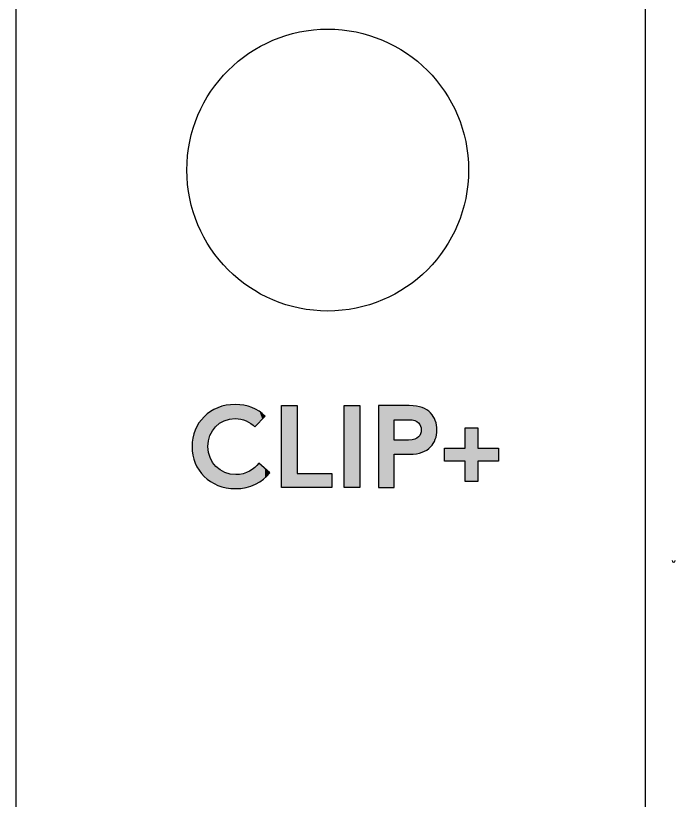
# Model space of a CAD drawing. Extents: x 5 to 21, y -131 to -3.
# Drawn here: x 4.91 to 20.83, y -35.07 to -16.14 of the extents above; entities that cross this region are included whole.
import ezdxf

# ---------------------------------------------------------------- set-up
doc = ezdxf.new("R2010")
doc.units = 0
doc.layers.add('CUT', color=7, linetype='CONTINUOUS')
doc.layers.add('GRAPHICS', color=7, linetype='CONTINUOUS')

# ---------------------------------------------------------------- blocks, each defined once
blk = doc.blocks.new('BLOCK_2')
at = {"layer": 'CUT'}
blk.add_open_spline([(20.753, -29.282), (20.753, -29.303), (20.769, -29.32), (20.79, -29.32), (20.812, -29.32), (20.828, -29.303), (20.828, -29.282)], degree=3, knots=[0, 0, 0, 0, 1, 1, 1, 2, 2, 2, 2], dxfattribs=at)
blk = doc.blocks.new('BLOCK_10')
at = {"layer": 'CUT'}
blk.add_open_spline([(12.439, -23.261), (14.317, -23.261), (15.839, -21.738), (15.839, -19.86), (15.839, -17.983), (14.317, -16.46), (12.439, -16.46), (10.561, -16.46), (9.039, -17.983), (9.039, -19.86), (9.039, -21.738), (10.561, -23.261), (12.439, -23.261)], degree=3, knots=[0, 0, 0, 0, 1, 1, 1, 2, 2, 2, 3, 3, 3, 4, 4, 4, 4], dxfattribs=at)
blk = doc.blocks.new('*U42')
at = {"layer": 'GRAPHICS', "color": 7}
for points in [[(9.941, -25.907), (9.886, -25.559), (9.941, -25.546)], [(9.953, -25.903), (9.941, -25.546), (9.953, -25.543)], [(9.984, -25.893), (9.953, -25.543), (9.984, -25.536)], [(9.989, -25.892), (9.984, -25.536), (9.989, -25.535)], [(10.066, -25.867), (9.989, -25.535), (10.066, -25.524)], [(10.081, -25.866), (10.066, -25.524), (10.081, -25.522)], [(10.092, -25.865), (10.081, -25.522), (10.092, -25.52)], [(10.098, -25.864), (10.092, -25.52), (10.098, -25.52)], [(10.202, -25.854), (10.098, -25.52), (10.202, -25.515)], [(10.202, -25.854), (10.202, -25.515), (10.205, -25.854)], [(10.205, -25.854), (10.202, -25.515), (10.205, -25.515)], [(10.205, -25.854), (10.205, -25.515), (10.211, -25.855)], [(10.211, -25.855), (10.211, -25.515), (10.219, -25.856)], [(10.219, -25.856), (10.219, -25.516), (10.312, -25.866)], [(10.312, -25.866), (10.312, -25.52), (10.313, -25.866)], [(10.313, -25.866), (10.313, -25.52), (10.343, -25.869)], [(10.343, -25.869), (10.343, -25.525), (10.343, -25.869)], [(10.343, -25.869), (10.343, -25.525), (10.399, -25.887)], [(10.399, -25.887), (10.399, -25.532), (10.417, -25.893)], [(10.417, -25.893), (10.417, -25.535), (10.468, -25.91)], [(10.468, -25.91), (10.468, -25.548), (10.471, -25.911)], [(10.471, -25.911), (10.471, -25.548), (10.478, -25.915)], [(10.478, -25.915), (10.478, -25.55), (10.516, -25.936)], [(9.53, -27.316), (9.526, -25.745), (9.53, -25.743)], [(9.545, -27.327), (9.53, -25.743), (9.545, -25.731)], [(9.53, -27.316), (9.53, -25.743), (9.545, -27.327)], [(9.558, -26.394), (9.545, -25.731), (9.558, -25.722)], [(9.559, -26.392), (9.558, -25.722), (9.559, -25.722)], [(9.595, -26.267), (9.559, -25.722), (9.595, -25.695)], [(9.597, -26.263), (9.595, -25.695), (9.597, -25.693)], [(9.606, -26.246), (9.597, -25.693), (9.606, -25.687)], [(9.609, -26.239), (9.606, -25.687), (9.609, -25.685)], [(9.654, -26.152), (9.609, -25.685), (9.654, -25.658)], [(9.658, -26.147), (9.654, -25.658), (9.658, -25.656)], [(9.691, -26.104), (9.658, -25.656), (9.691, -25.637)], [(9.696, -26.099), (9.691, -25.637), (9.696, -25.635)], [(9.733, -26.052), (9.696, -25.635), (9.733, -25.617)], [(9.739, -26.046), (9.733, -25.617), (9.739, -25.614)], [(9.783, -26.009), (9.739, -25.614), (9.783, -25.594)], [(9.788, -26.005), (9.783, -25.594), (9.788, -25.593)], [(9.83, -25.969), (9.788, -25.593), (9.83, -25.578)], [(9.839, -25.964), (9.83, -25.578), (9.839, -25.575)], [(9.881, -25.94), (9.839, -25.575), (9.881, -25.56)], [(9.886, -25.938), (9.881, -25.56), (9.886, -25.559)], [(10.516, -25.936), (10.516, -25.559), (10.551, -25.956)], [(10.551, -25.956), (10.551, -25.571), (10.584, -25.975)], [(10.584, -25.975), (10.584, -25.583), (10.586, -25.976)], [(10.586, -25.976), (10.586, -25.583), (10.61, -25.996)], [(10.61, -25.996), (10.61, -25.592), (10.618, -26.003)], [(10.618, -26.003), (10.618, -25.596), (10.678, -26.053)], [(10.678, -26.053), (10.678, -25.623), (10.682, -26.057)], [(9.389, -27.176), (9.333, -25.958), (9.389, -25.882)], [(9.391, -27.179), (9.389, -25.882), (9.391, -25.88)], [(9.389, -27.176), (9.389, -25.882), (9.391, -27.179)], [(9.454, -27.248), (9.391, -25.88), (9.454, -25.81)], [(9.391, -27.179), (9.391, -25.88), (9.454, -27.248)], [(9.457, -27.251), (9.454, -25.81), (9.457, -25.808)], [(9.454, -27.248), (9.454, -25.81), (9.457, -27.251)], [(9.526, -27.313), (9.457, -25.808), (9.526, -25.745)], [(9.457, -27.251), (9.457, -25.808), (9.526, -27.313)], [(9.526, -27.313), (9.526, -25.745), (9.53, -27.316)], [(9.282, -27.015), (9.241, -26.131), (9.282, -26.044)], [(9.283, -27.017), (9.282, -26.044), (9.283, -26.042)], [(9.282, -27.015), (9.282, -26.044), (9.283, -27.017)], [(9.332, -27.098), (9.283, -26.042), (9.332, -25.96)], [(9.283, -27.017), (9.283, -26.042), (9.332, -27.098)], [(9.333, -27.101), (9.332, -25.96), (9.333, -25.958)], [(9.332, -27.098), (9.332, -25.96), (9.333, -27.101)], [(9.333, -27.101), (9.333, -25.958), (9.389, -27.176)], [(9.208, -26.833), (9.184, -26.323), (9.208, -26.226)], [(9.24, -26.926), (9.208, -26.225), (9.24, -26.133)], [(9.208, -26.835), (9.208, -26.226), (9.208, -26.225)], [(9.208, -26.835), (9.208, -26.225), (9.24, -26.926)], [(9.208, -26.833), (9.208, -26.226), (9.208, -26.835)], [(9.241, -26.929), (9.24, -26.133), (9.241, -26.131)], [(9.24, -26.926), (9.24, -26.133), (9.241, -26.929)], [(9.241, -26.929), (9.241, -26.131), (9.282, -27.015)], [(9.169, -26.634), (9.164, -26.531), (9.169, -26.426)], [(9.184, -26.735), (9.169, -26.425), (9.184, -26.324)], [(9.169, -26.636), (9.169, -26.426), (9.169, -26.425)], [(9.169, -26.636), (9.169, -26.425), (9.184, -26.735)], [(9.169, -26.634), (9.169, -26.426), (9.169, -26.636)], [(9.184, -26.737), (9.184, -26.324), (9.184, -26.323)], [(9.184, -26.737), (9.184, -26.323), (9.208, -26.833)], [(9.184, -26.735), (9.184, -26.324), (9.184, -26.737)], [(9.545, -27.327), (9.545, -26.531), (9.558, -27.337)], [(9.558, -27.337), (9.558, -26.665), (9.559, -27.337)], [(9.559, -27.337), (9.559, -26.67), (9.595, -27.364)], [(9.595, -27.364), (9.595, -26.792), (9.597, -27.365)], [(9.597, -27.365), (9.597, -26.798), (9.606, -27.372)], [(9.606, -27.372), (9.606, -26.815), (9.609, -27.374)], [(9.609, -27.374), (9.609, -26.822), (9.654, -27.4)], [(9.654, -27.4), (9.654, -26.906), (9.658, -27.403)], [(9.658, -27.403), (9.658, -26.913), (9.691, -27.422)], [(9.691, -27.422), (9.691, -26.954), (9.696, -27.425)], [(9.696, -27.425), (9.696, -26.959), (9.733, -27.442)], [(9.733, -27.442), (9.733, -27.005), (9.739, -27.445)], [(9.739, -27.445), (9.739, -27.013), (9.783, -27.465)], [(9.783, -27.465), (9.783, -27.049), (9.788, -27.467)], [(9.788, -27.467), (9.788, -27.053), (9.83, -27.482)], [(10.678, -27.448), (10.618, -27.086), (10.678, -27.04)], [(10.682, -27.446), (10.678, -27.04), (10.682, -27.035)], [(10.695, -27.441), (10.682, -27.035), (10.695, -27.021)], [(10.698, -27.439), (10.695, -27.021), (10.698, -27.018)], [(10.778, -27.396), (10.698, -27.018), (10.778, -26.934)], [(9.83, -27.482), (9.83, -27.087), (9.839, -27.485)], [(9.839, -27.485), (9.839, -27.095), (9.881, -27.499)], [(9.881, -27.499), (9.881, -27.117), (9.886, -27.501)], [(9.886, -27.501), (9.886, -27.12), (9.941, -27.514)], [(9.941, -27.514), (9.941, -27.149), (9.953, -27.517)], [(9.953, -27.517), (9.953, -27.156), (9.984, -27.524)], [(9.984, -27.524), (9.984, -27.165), (9.989, -27.526)], [(9.989, -27.526), (9.989, -27.167), (10.066, -27.537)], [(10.066, -27.537), (10.066, -27.19), (10.081, -27.539)], [(10.081, -27.539), (10.081, -27.194), (10.092, -27.54)], [(10.092, -27.54), (10.092, -27.195), (10.098, -27.541)], [(10.098, -27.541), (10.098, -27.196), (10.202, -27.546)], [(10.202, -27.546), (10.202, -27.206), (10.205, -27.546)], [(10.205, -27.546), (10.205, -27.206), (10.211, -27.546)], [(10.312, -27.541), (10.219, -27.208), (10.312, -27.202)], [(10.313, -27.541), (10.312, -27.202), (10.313, -27.202)], [(10.343, -27.539), (10.313, -27.202), (10.343, -27.196)], [(10.399, -27.53), (10.343, -27.196), (10.399, -27.186)], [(10.343, -27.539), (10.343, -27.196), (10.343, -27.196)], [(10.417, -27.527), (10.399, -27.186), (10.417, -27.18)], [(10.468, -27.518), (10.417, -27.18), (10.468, -27.164)], [(10.471, -27.518), (10.468, -27.164), (10.471, -27.163)], [(10.478, -27.515), (10.471, -27.163), (10.478, -27.16)], [(10.516, -27.505), (10.478, -27.16), (10.516, -27.143)], [(10.551, -27.495), (10.516, -27.143), (10.551, -27.127)], [(10.584, -27.486), (10.551, -27.127), (10.584, -27.107)], [(10.586, -27.485), (10.584, -27.107), (10.586, -27.106)], [(10.61, -27.476), (10.586, -27.106), (10.61, -27.091)], [(10.618, -27.472), (10.61, -27.091), (10.618, -27.086)]]:
    blk.add_solid(points, dxfattribs=at)
at = {"layer": 'GRAPHICS', "color": 7, "extrusion": (0, 0, -1)}
for points in [[(-9.941, -25.907), (-9.941, -25.546), (-9.953, -25.903)], [(-9.953, -25.903), (-9.953, -25.543), (-9.984, -25.893)], [(-9.984, -25.893), (-9.984, -25.536), (-9.989, -25.892)], [(-9.989, -25.892), (-9.989, -25.535), (-10.066, -25.867)], [(-10.066, -25.867), (-10.066, -25.524), (-10.081, -25.866)], [(-10.081, -25.866), (-10.081, -25.522), (-10.092, -25.865)], [(-10.092, -25.865), (-10.092, -25.52), (-10.098, -25.864)], [(-10.098, -25.864), (-10.098, -25.52), (-10.202, -25.854)], [(-10.211, -25.855), (-10.205, -25.515), (-10.211, -25.515)], [(-10.219, -25.856), (-10.211, -25.515), (-10.219, -25.516)], [(-10.312, -25.866), (-10.219, -25.516), (-10.312, -25.52)], [(-10.313, -25.866), (-10.312, -25.52), (-10.313, -25.52)], [(-10.343, -25.869), (-10.313, -25.52), (-10.343, -25.525)], [(-10.343, -25.869), (-10.343, -25.525), (-10.343, -25.525)], [(-10.399, -25.887), (-10.343, -25.525), (-10.399, -25.532)], [(-10.417, -25.893), (-10.399, -25.532), (-10.417, -25.535)], [(-10.468, -25.91), (-10.417, -25.535), (-10.468, -25.548)], [(-10.471, -25.911), (-10.468, -25.548), (-10.471, -25.548)], [(-10.478, -25.915), (-10.471, -25.548), (-10.478, -25.55)], [(-10.516, -25.936), (-10.478, -25.55), (-10.516, -25.559)], [(-9.545, -26.531), (-9.545, -25.731), (-9.558, -26.394)], [(-9.558, -26.394), (-9.558, -25.722), (-9.559, -26.392)], [(-9.559, -26.392), (-9.559, -25.722), (-9.595, -26.267)], [(-9.595, -26.267), (-9.595, -25.695), (-9.597, -26.263)], [(-9.597, -26.263), (-9.597, -25.693), (-9.606, -26.246)], [(-9.606, -26.246), (-9.606, -25.687), (-9.609, -26.239)], [(-9.609, -26.239), (-9.609, -25.685), (-9.654, -26.152)], [(-9.654, -26.152), (-9.654, -25.658), (-9.658, -26.147)], [(-9.658, -26.147), (-9.658, -25.656), (-9.691, -26.104)], [(-9.691, -26.104), (-9.691, -25.637), (-9.696, -26.099)], [(-9.696, -26.099), (-9.696, -25.635), (-9.733, -26.052)], [(-9.733, -26.052), (-9.733, -25.617), (-9.739, -26.046)], [(-9.739, -26.046), (-9.739, -25.614), (-9.783, -26.009)], [(-9.783, -26.009), (-9.783, -25.594), (-9.788, -26.005)], [(-9.788, -26.005), (-9.788, -25.593), (-9.83, -25.969)], [(-9.83, -25.969), (-9.83, -25.578), (-9.839, -25.964)], [(-9.839, -25.964), (-9.839, -25.575), (-9.881, -25.94)], [(-9.881, -25.94), (-9.881, -25.56), (-9.886, -25.938)], [(-9.886, -25.938), (-9.886, -25.559), (-9.941, -25.907)], [(-10.551, -25.956), (-10.516, -25.559), (-10.551, -25.571)], [(-10.584, -25.975), (-10.551, -25.571), (-10.584, -25.583)], [(-10.586, -25.976), (-10.584, -25.583), (-10.586, -25.583)], [(-10.61, -25.996), (-10.586, -25.583), (-10.61, -25.592)], [(-10.618, -26.003), (-10.61, -25.592), (-10.618, -25.596)], [(-10.678, -26.053), (-10.618, -25.596), (-10.678, -25.623)], [(-10.682, -26.057), (-10.678, -25.623), (-10.682, -25.625)], [(-10.682, -26.057), (-10.682, -25.625), (-10.695, -26.043)], [(-10.695, -26.043), (-10.682, -25.625), (-10.695, -25.631)], [(-10.695, -26.043), (-10.695, -25.631), (-10.698, -26.04)], [(-10.698, -26.04), (-10.695, -25.631), (-10.698, -25.632)], [(-10.698, -26.04), (-10.698, -25.632), (-10.778, -25.955)], [(-10.778, -25.955), (-10.698, -25.632), (-10.778, -25.679)], [(-10.778, -25.955), (-10.778, -25.679), (-10.781, -25.952)], [(-10.781, -25.952), (-10.778, -25.679), (-10.781, -25.681)], [(-10.781, -25.952), (-10.781, -25.681), (-10.796, -25.936)], [(-10.796, -25.936), (-10.781, -25.681), (-10.796, -25.692)], [(-10.796, -25.936), (-10.796, -25.692), (-10.857, -25.871)], [(-10.857, -25.871), (-10.796, -25.692), (-10.857, -25.736)], [(-10.857, -25.871), (-10.857, -25.736), (-10.887, -25.839)], [(-10.887, -25.839), (-10.857, -25.736), (-10.887, -25.762)], [(-10.887, -25.839), (-10.887, -25.762), (-10.927, -25.797)], [(-9.558, -27.337), (-9.545, -26.531), (-9.558, -26.665)], [(-9.559, -27.337), (-9.558, -26.665), (-9.559, -26.67)], [(-9.595, -27.364), (-9.559, -26.67), (-9.595, -26.792)], [(-9.597, -27.365), (-9.595, -26.792), (-9.597, -26.798)], [(-9.606, -27.372), (-9.597, -26.798), (-9.606, -26.815)], [(-9.609, -27.374), (-9.606, -26.815), (-9.609, -26.822)], [(-9.654, -27.4), (-9.609, -26.822), (-9.654, -26.906)], [(-9.658, -27.403), (-9.654, -26.906), (-9.658, -26.913)], [(-9.691, -27.422), (-9.658, -26.913), (-9.691, -26.954)], [(-9.696, -27.425), (-9.691, -26.954), (-9.696, -26.959)], [(-9.733, -27.442), (-9.696, -26.959), (-9.733, -27.005)], [(-9.739, -27.445), (-9.733, -27.005), (-9.739, -27.013)], [(-9.783, -27.465), (-9.739, -27.013), (-9.783, -27.049)], [(-9.788, -27.467), (-9.783, -27.049), (-9.788, -27.053)], [(-9.83, -27.482), (-9.788, -27.053), (-9.83, -27.087)], [(-10.678, -27.448), (-10.678, -27.04), (-10.682, -27.446)], [(-10.682, -27.446), (-10.682, -27.035), (-10.695, -27.441)], [(-10.695, -27.441), (-10.695, -27.021), (-10.698, -27.439)], [(-10.698, -27.439), (-10.698, -27.018), (-10.778, -27.396)], [(-10.778, -27.396), (-10.778, -26.934), (-10.781, -27.394)], [(-10.781, -27.394), (-10.778, -26.934), (-10.781, -26.937)], [(-10.781, -27.394), (-10.781, -26.937), (-10.796, -27.386)], [(-10.796, -27.386), (-10.781, -26.937), (-10.796, -26.95)], [(-10.796, -27.386), (-10.796, -26.95), (-10.857, -27.342)], [(-10.857, -27.342), (-10.796, -26.95), (-10.857, -27.005)], [(-10.857, -27.342), (-10.857, -27.005), (-10.887, -27.321)], [(-10.887, -27.321), (-10.857, -27.005), (-10.887, -27.032)], [(-10.887, -27.321), (-10.887, -27.032), (-10.927, -27.286)], [(-10.927, -27.286), (-10.887, -27.032), (-10.927, -27.067)], [(-10.927, -27.286), (-10.927, -27.067), (-10.969, -27.248)], [(-10.969, -27.248), (-10.927, -27.067), (-10.969, -27.105)], [(-9.839, -27.485), (-9.83, -27.087), (-9.839, -27.095)], [(-9.881, -27.499), (-9.839, -27.095), (-9.881, -27.117)], [(-9.886, -27.501), (-9.881, -27.117), (-9.886, -27.12)], [(-9.941, -27.514), (-9.886, -27.12), (-9.941, -27.149)], [(-9.953, -27.517), (-9.941, -27.149), (-9.953, -27.156)], [(-9.984, -27.524), (-9.953, -27.156), (-9.984, -27.165)], [(-9.989, -27.526), (-9.984, -27.165), (-9.989, -27.167)], [(-10.066, -27.537), (-9.989, -27.167), (-10.066, -27.19)], [(-10.081, -27.539), (-10.066, -27.19), (-10.081, -27.194)], [(-10.092, -27.54), (-10.081, -27.194), (-10.092, -27.195)], [(-10.098, -27.541), (-10.092, -27.195), (-10.098, -27.196)], [(-10.202, -27.546), (-10.098, -27.196), (-10.202, -27.206)], [(-10.205, -27.546), (-10.202, -27.206), (-10.205, -27.206)], [(-10.211, -27.546), (-10.205, -27.206), (-10.211, -27.207)], [(-10.211, -27.546), (-10.211, -27.207), (-10.219, -27.546)], [(-10.219, -27.546), (-10.211, -27.207), (-10.219, -27.208)], [(-10.219, -27.546), (-10.219, -27.208), (-10.312, -27.541)], [(-10.312, -27.541), (-10.312, -27.202), (-10.313, -27.541)], [(-10.313, -27.541), (-10.313, -27.202), (-10.343, -27.539)], [(-10.343, -27.539), (-10.343, -27.196), (-10.343, -27.539)], [(-10.343, -27.539), (-10.343, -27.196), (-10.399, -27.53)], [(-10.399, -27.53), (-10.399, -27.186), (-10.417, -27.527)], [(-10.417, -27.527), (-10.417, -27.18), (-10.468, -27.518)], [(-10.468, -27.518), (-10.468, -27.164), (-10.471, -27.518)], [(-10.471, -27.518), (-10.471, -27.163), (-10.478, -27.515)], [(-10.478, -27.515), (-10.478, -27.16), (-10.516, -27.505)], [(-10.516, -27.505), (-10.516, -27.143), (-10.551, -27.495)], [(-10.551, -27.495), (-10.551, -27.127), (-10.584, -27.486)], [(-10.584, -27.486), (-10.584, -27.107), (-10.586, -27.485)], [(-10.586, -27.485), (-10.586, -27.106), (-10.61, -27.476)], [(-10.61, -27.476), (-10.61, -27.091), (-10.618, -27.472)], [(-10.618, -27.472), (-10.618, -27.086), (-10.678, -27.448)], [(-10.969, -27.248), (-10.969, -27.105), (-11.04, -27.168)]]:
    blk.add_solid(points, dxfattribs=at)
blk = doc.blocks.new('*U43')
at = {"layer": 'GRAPHICS', "color": 7, "extrusion": (0, 0, -1)}
for points in [[(-11.323, -27.518), (-11.323, -25.543), (-11.704, -27.518)], [(-11.704, -27.518), (-11.323, -25.543), (-11.704, -25.543)]]:
    blk.add_solid(points, dxfattribs=at)
at = {"layer": 'GRAPHICS', "color": 7}
for points in [[(11.704, -27.518), (11.704, -27.179), (12.536, -27.518)], [(12.536, -27.518), (11.704, -27.179), (12.536, -27.179)]]:
    blk.add_solid(points, dxfattribs=at)
blk = doc.blocks.new('*U44')
at = {"layer": 'GRAPHICS', "color": 7, "extrusion": (0, 0, -1)}
for points in [[(-12.833, -27.518), (-12.833, -25.543), (-13.214, -27.518)], [(-13.214, -27.518), (-12.833, -25.543), (-13.214, -25.543)]]:
    blk.add_solid(points, dxfattribs=at)
blk = doc.blocks.new('*U45')
at = {"layer": 'GRAPHICS', "color": 7, "extrusion": (0, 0, -1)}
for points in [[(-13.665, -27.518), (-13.665, -25.543), (-14.046, -27.518)], [(-14.046, -27.518), (-13.665, -25.543), (-14.046, -25.543)], [(-14.407, -25.883), (-14.39, -25.543), (-14.407, -25.543)], [(-14.436, -25.883), (-14.407, -25.543), (-14.436, -25.545)], [(-14.476, -25.888), (-14.436, -25.545), (-14.476, -25.548)], [(-14.511, -25.894), (-14.476, -25.548), (-14.511, -25.55)], [(-14.542, -25.903), (-14.511, -25.55), (-14.542, -25.552)], [(-14.569, -25.915), (-14.542, -25.552), (-14.569, -25.554)], [(-14.579, -25.921), (-14.569, -25.554), (-14.579, -25.555)], [(-14.58, -25.921), (-14.579, -25.555), (-14.58, -25.555)], [(-14.592, -25.928), (-14.58, -25.555), (-14.592, -25.558)], [(-14.612, -25.944), (-14.592, -25.558), (-14.612, -25.563)], [(-14.63, -25.961), (-14.612, -25.563), (-14.63, -25.567)], [(-14.658, -25.997), (-14.63, -25.567), (-14.658, -25.574)], [(-14.678, -26.038), (-14.658, -25.574), (-14.678, -25.579)], [(-14.691, -26.083), (-14.678, -25.579), (-14.691, -25.582)], [(-14.695, -26.13), (-14.691, -25.582), (-14.695, -25.583)], [(-14.695, -26.675), (-14.695, -25.583), (-14.718, -26.669)], [(-14.718, -26.669), (-14.695, -25.583), (-14.718, -25.589)], [(-14.718, -26.669), (-14.718, -25.589), (-14.719, -26.669)], [(-14.719, -26.669), (-14.718, -25.589), (-14.719, -25.589)], [(-14.719, -26.669), (-14.719, -25.589), (-14.83, -26.615)], [(-14.83, -26.615), (-14.719, -25.589), (-14.83, -25.645)], [(-14.83, -26.615), (-14.83, -25.645), (-14.831, -26.614)], [(-14.831, -26.614), (-14.83, -25.645), (-14.831, -25.646)], [(-14.831, -26.614), (-14.831, -25.646), (-14.921, -26.539)], [(-14.921, -26.539), (-14.831, -25.646), (-14.921, -25.721)], [(-14.921, -26.539), (-14.921, -25.721), (-14.987, -26.454)], [(-14.987, -26.454), (-14.921, -25.721), (-14.987, -25.806)], [(-14.987, -26.454), (-14.987, -25.806), (-15.035, -26.355)], [(-15.035, -26.355), (-14.987, -25.806), (-15.035, -25.906)], [(-15.035, -26.355), (-15.035, -25.906), (-15.066, -26.245)], [(-15.066, -26.245), (-15.035, -25.906), (-15.066, -26.015)], [(-15.066, -26.245), (-15.066, -26.015), (-15.076, -26.13)], [(-14.63, -26.69), (-14.63, -26.297), (-14.658, -26.684)], [(-14.658, -26.684), (-14.658, -26.261), (-14.678, -26.679)], [(-14.678, -26.679), (-14.678, -26.221), (-14.691, -26.676)], [(-14.691, -26.676), (-14.691, -26.177), (-14.695, -26.675)], [(-14.39, -26.714), (-14.39, -26.375), (-14.407, -26.714)], [(-14.407, -26.714), (-14.407, -26.375), (-14.436, -26.712)], [(-14.436, -26.712), (-14.436, -26.374), (-14.476, -26.709)], [(-14.476, -26.709), (-14.476, -26.37), (-14.511, -26.707)], [(-14.511, -26.707), (-14.511, -26.363), (-14.542, -26.705)], [(-14.542, -26.705), (-14.542, -26.354), (-14.569, -26.703)], [(-14.569, -26.703), (-14.569, -26.343), (-14.579, -26.703)], [(-14.579, -26.703), (-14.579, -26.336), (-14.58, -26.703)], [(-14.58, -26.703), (-14.58, -26.336), (-14.592, -26.7)], [(-14.592, -26.7), (-14.592, -26.329), (-14.612, -26.695)], [(-14.612, -26.695), (-14.612, -26.314), (-14.63, -26.69)]]:
    blk.add_solid(points, dxfattribs=at)
at = {"layer": 'GRAPHICS', "color": 7}
for points in [[(14.046, -25.882), (14.046, -25.543), (14.39, -25.882)], [(14.39, -25.882), (14.046, -25.543), (14.39, -25.543)], [(14.39, -25.882), (14.39, -25.543), (14.407, -25.883)], [(14.407, -25.883), (14.407, -25.543), (14.436, -25.883)], [(14.436, -25.883), (14.436, -25.545), (14.476, -25.888)], [(14.476, -25.888), (14.476, -25.548), (14.511, -25.894)], [(14.511, -25.894), (14.511, -25.55), (14.542, -25.903)], [(14.542, -25.903), (14.542, -25.552), (14.569, -25.915)], [(14.569, -25.915), (14.569, -25.554), (14.579, -25.921)], [(14.579, -25.921), (14.579, -25.555), (14.58, -25.921)], [(14.58, -25.921), (14.58, -25.555), (14.592, -25.928)], [(14.592, -25.928), (14.592, -25.558), (14.612, -25.944)], [(14.612, -25.944), (14.612, -25.563), (14.63, -25.961)], [(14.63, -25.961), (14.63, -25.567), (14.658, -25.997)], [(14.658, -25.997), (14.658, -25.574), (14.678, -26.038)], [(14.678, -26.038), (14.678, -25.579), (14.691, -26.083)], [(14.691, -26.083), (14.691, -25.582), (14.695, -26.13)], [(14.63, -26.69), (14.612, -26.314), (14.63, -26.297)], [(14.658, -26.684), (14.63, -26.297), (14.658, -26.261)], [(14.678, -26.679), (14.658, -26.261), (14.678, -26.221)], [(14.691, -26.676), (14.678, -26.221), (14.691, -26.177)], [(14.695, -26.675), (14.691, -26.177), (14.695, -26.13)], [(14.046, -26.714), (14.046, -26.375), (14.39, -26.714)], [(14.39, -26.714), (14.046, -26.375), (14.39, -26.375)], [(14.407, -26.714), (14.39, -26.375), (14.407, -26.375)], [(14.436, -26.712), (14.407, -26.375), (14.436, -26.374)], [(14.476, -26.709), (14.436, -26.374), (14.476, -26.37)], [(14.511, -26.707), (14.476, -26.37), (14.511, -26.363)], [(14.542, -26.705), (14.511, -26.363), (14.542, -26.354)], [(14.569, -26.703), (14.542, -26.354), (14.569, -26.343)], [(14.579, -26.703), (14.569, -26.343), (14.579, -26.336)], [(14.58, -26.703), (14.579, -26.336), (14.58, -26.336)], [(14.592, -26.7), (14.58, -26.336), (14.592, -26.329)], [(14.612, -26.695), (14.592, -26.329), (14.612, -26.314)]]:
    blk.add_solid(points, dxfattribs=at)
blk = doc.blocks.new('*U46')
at = {"layer": 'GRAPHICS', "color": 7, "extrusion": (0, 0, -1)}
for points in [[(-15.754, -27.377), (-15.754, -26.079), (-16.064, -27.377)], [(-16.064, -27.377), (-15.754, -26.079), (-16.064, -26.079)]]:
    blk.add_solid(points, dxfattribs=at)
at = {"layer": 'GRAPHICS', "color": 7}
for points in [[(15.26, -26.883), (15.26, -26.573), (15.754, -26.883)], [(15.754, -26.883), (15.26, -26.573), (15.754, -26.573)], [(16.064, -26.883), (16.064, -26.573), (16.557, -26.883)], [(16.557, -26.883), (16.064, -26.573), (16.557, -26.573)]]:
    blk.add_solid(points, dxfattribs=at)
blk = doc.blocks.new('BLOCK_13')
at = {"layer": 'GRAPHICS'}
for points in [[(11.323, -25.543), (11.704, -25.543), (11.704, -27.179), (12.536, -27.179), (12.536, -27.518), (11.323, -27.518), (11.323, -25.543)], [(12.833, -25.543), (13.214, -25.543), (13.214, -27.518), (12.833, -27.518), (12.833, -25.543)], [(15.754, -26.573), (15.754, -26.079), (16.064, -26.079), (16.064, -26.573), (16.557, -26.573), (16.557, -26.883), (16.064, -26.883), (16.064, -27.377), (15.754, -27.377), (15.754, -26.883), (15.26, -26.883), (15.26, -26.573), (15.754, -26.573)]]:
    blk.add_lwpolyline(points, dxfattribs=at)
for points, knots in [([(9.545, -26.531), (9.545, -26.914), (9.839, -27.208), (10.219, -27.208), (10.476, -27.208), (10.662, -27.083), (10.778, -26.934), (10.778, -26.934), (11.04, -27.168), (11.04, -27.168), (10.865, -27.391), (10.572, -27.546), (10.211, -27.546), (9.596, -27.546), (9.164, -27.098), (9.164, -26.531), (9.164, -25.964), (9.59, -25.515), (10.205, -25.515), (10.499, -25.515), (10.75, -25.625), (10.927, -25.797), (10.927, -25.797), (10.682, -26.057), (10.682, -26.057), (10.563, -25.938), (10.397, -25.854), (10.202, -25.854), (9.827, -25.854), (9.545, -26.156), (9.545, -26.531)], [0, 0, 0, 0, 1, 1, 1, 2, 2, 2, 3, 3, 3, 4, 4, 4, 5, 5, 5, 6, 6, 6, 7, 7, 7, 8, 8, 8, 9, 9, 9, 10, 10, 10, 10]), ([(14.046, -26.714), (14.046, -26.714), (14.046, -27.518), (14.046, -27.518), (14.046, -27.518), (13.665, -27.518), (13.665, -27.518), (13.665, -27.518), (13.665, -25.543), (13.665, -25.543), (13.665, -25.543), (14.407, -25.543), (14.407, -25.543), (14.661, -25.543), (14.811, -25.605), (14.921, -25.721), (15.019, -25.823), (15.076, -25.975), (15.076, -26.13), (15.076, -26.285), (15.019, -26.437), (14.921, -26.539), (14.814, -26.652), (14.661, -26.714), (14.407, -26.714), (14.407, -26.714), (14.046, -26.714), (14.046, -26.714)], [0, 0, 0, 0, 1, 1, 1, 2, 2, 2, 3, 3, 3, 4, 4, 4, 5, 5, 5, 6, 6, 6, 7, 7, 7, 8, 8, 8, 9, 9, 9, 9]), ([(14.39, -26.375), (14.52, -26.375), (14.585, -26.344), (14.63, -26.297), (14.672, -26.251), (14.695, -26.195), (14.695, -26.13), (14.695, -26.065), (14.672, -26.006), (14.63, -25.961), (14.585, -25.913), (14.52, -25.882), (14.39, -25.882), (14.39, -25.882), (14.046, -25.882), (14.046, -25.882), (14.046, -25.882), (14.046, -26.375), (14.046, -26.375), (14.046, -26.375), (14.39, -26.375), (14.39, -26.375)], [0, 0, 0, 0, 1, 1, 1, 2, 2, 2, 3, 3, 3, 4, 4, 4, 5, 5, 5, 6, 6, 6, 7, 7, 7, 7])]:
    blk.add_open_spline(points, degree=3, knots=knots, dxfattribs=at)
at = {"layer": 'GRAPHICS', "color": 7}
for name in ['*U42', '*U43', '*U44', '*U45', '*U46']:
    blk.add_blockref(name, (0, 0), dxfattribs=at)

msp = doc.modelspace()

# ---------------------------------------------------------------- linework, layer by layer
at = {"layer": 'CUT'}
msp.add_lwpolyline([(4.907, -2.599), (4.907, -131.099), (20.106, -131.099), (20.106, -2.599), (4.907, -2.599)], dxfattribs=at)

# ---------------------------------------------------------------- block references
for name in ['BLOCK_10', 'BLOCK_2']:
    msp.add_blockref(name, (0, 0), dxfattribs=at)
at = {"layer": 'GRAPHICS'}
msp.add_blockref('BLOCK_13', (0, 0), dxfattribs=at)

doc.saveas('drawing.dxf')
